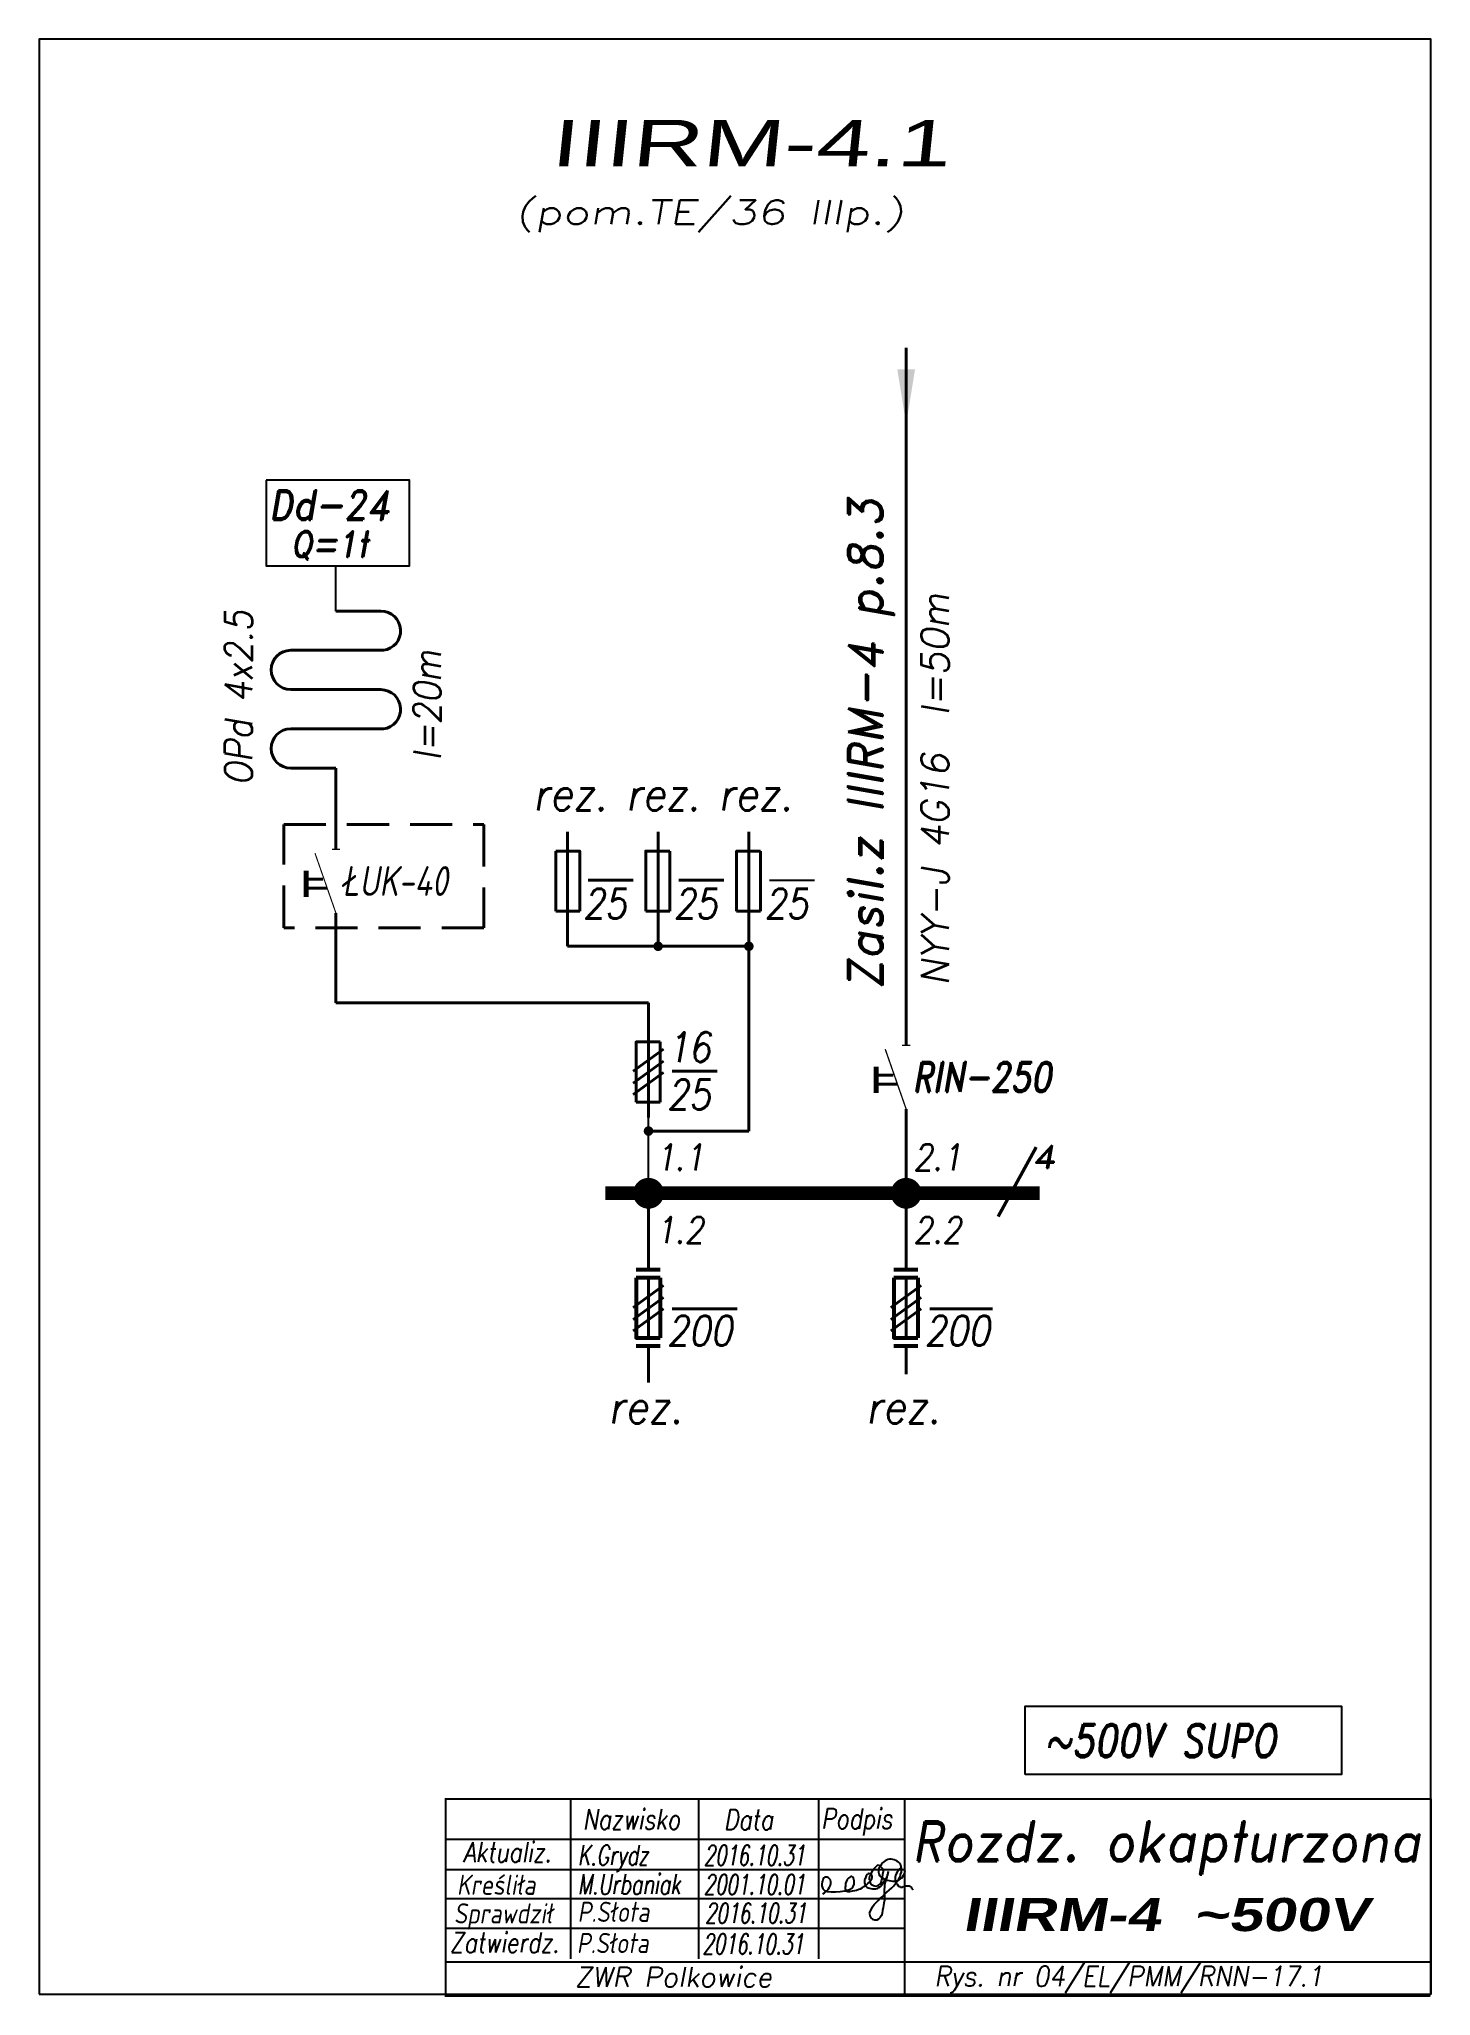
# Model space of a CAD drawing. Extents: x 0 to 210, y 0 to 295.
import ezdxf
from ezdxf.enums import TextEntityAlignment as Align

# ---------------------------------------------------------------- set-up
doc = ezdxf.new("R2010")
doc.units = 0
doc.header["$MEASUREMENT"] = 0
doc.linetypes.add('DASHED2', pattern=[9.525, 6.35, -3.175])
doc.layers.get('0').update_dxf_attribs({"linetype": 'CONTINUOUS'})
for name, color, linetype in [('KRESKOWA2', 7, 'DASHED2'), ('LINIA', 1, 'CONTINUOUS'), ('LINIE', 4, 'CONTINUOUS')]:
    doc.layers.add(name, color=color, linetype=linetype)
doc.styles.add('ROMAND', font='romand', dxfattribs={"width": 0.8, "oblique": 10, "height": 4})
doc.styles.add('ROMANS', font='romans', dxfattribs={"width": 0.8, "oblique": 10, "height": 3})
doc.styles.add('SANSSERIF', font='sas_____.pfb', dxfattribs={"width": 1.1, "oblique": 10, "height": 12})
doc.styles.add('styl3', font='arialbd.ttf', dxfattribs={"width": 0.8, "oblique": 10, "height": 3})

msp = doc.modelspace()

# ---------------------------------------------------------------- linework, layer by layer
at = {"color": 7, "lineweight": 40}
for p, q in [((130.83, 146.78), (130.83, 248.43)), ((44.78, 208.69), (51.57, 208.69)), ((37.99, 202.79), (51.94, 202.79)), ((37.99, 196.88), (51.57, 196.88)), ((37.99, 190.94), (51.94, 190.94)), ((37.99, 185.01), (44.78, 185.01)), ((37.99, 185.01), (37.99, 185.01)), ((37.99, 185.01), (37.99, 185.01)), ((44.78, 172.74), (44.78, 185.01)), ((79.71, 169.67), (79.71, 175.4)), ((93.4, 169.67), (93.4, 175.4)), ((107.09, 169.67), (107.09, 175.4)), ((77.96, 163.42), (77.96, 172.5)), ((95.15, 163.42), (95.15, 172.5)), ((108.84, 163.42), (108.84, 172.5)), ((40.13, 169.5), (40.13, 165.57)), ((40.25, 169.5), (40.25, 165.57)), ((40.42, 169.5), (40.42, 165.57)), ((79.71, 158.13), (79.71, 169.67)), ((93.4, 158.13), (93.4, 169.67)), ((107.09, 158.13), (107.09, 169.67)), ((40.21, 168.25), (42.83, 168.25)), ((43.45, 166.9), (40.21, 166.9)), ((82.83, 168.09), (89.61, 168.09)), ((96.52, 168.09), (103.3, 168.09)), ((44.78, 155.41), (44.78, 163.12)), ((79.71, 158.13), (107.09, 158.13)), ((107.09, 158.86), (107.09, 130.25)), ((44.78, 155.41), (44.78, 149.61)), ((91.95, 149.61), (44.78, 149.61)), ((91.95, 145.56), (91.95, 149.61)), ((130.83, 143.17), (130.83, 148.13)), ((91.95, 141.36), (91.95, 145.56)), ((89.62, 139.28), (94.2, 142.61)), ((93.7, 134.62), (93.7, 143.7)), ((89.62, 137.46), (94.2, 140.8)), ((89.62, 135.75), (94.2, 139.08)), ((91.95, 132.29), (91.95, 141.37)), ((95.51, 139.29), (102.29, 139.29)), ((126.17, 139.93), (126.17, 136)), ((126.3, 139.93), (126.3, 136)), ((126.47, 139.93), (126.47, 136)), ((126.26, 138.67), (128.87, 138.67)), ((129.49, 137.33), (126.26, 137.33)), ((91.95, 132.39), (91.95, 133.64)), ((130.83, 120.86), (130.83, 133.55)), ((105.64, 130.25), (91.95, 130.25)), ((105.64, 130.25), (107.09, 130.25)), ((144.73, 117.35), (150.44, 127.8)), ((91.95, 120.86), (91.95, 109.32)), ((130.83, 120.86), (130.83, 109.32)), ((89.62, 103.63), (94.2, 106.96)), ((91.95, 108.11), (91.95, 99.03)), ((128.5, 103.63), (133.08, 106.96)), ((130.83, 108.11), (130.83, 99.03)), ((89.62, 101.81), (94.2, 105.15)), ((89.62, 100.1), (94.2, 103.44)), ((95.51, 103.43), (105.33, 103.43)), ((128.5, 101.81), (133.08, 105.15)), ((128.5, 100.1), (133.08, 103.44)), ((134.39, 103.43), (143.84, 103.43)), ((91.95, 97.77), (91.95, 93.58)), ((130.83, 97.77), (130.83, 93.58)), ((91.95, 93.58), (91.95, 92.31))]:
    msp.add_line(p, q, dxfattribs=at)
at = {"color": 7}
for p, q in [((44.78, 208.69), (44.78, 215.52)), ((110.21, 168.09), (117, 168.09)), ((91.95, 120.86), (91.95, 132.39)), ((80.25, 5.36), (80.25, 29.46)), ((99.47, 29.46), (99.47, 5.36)), ((117.58, 29.46), (117.58, 5.37)), ((61.32, 23.43), (130.58, 23.43)), ((61.32, 18.85), (130.58, 18.85)), ((122.5, 17.77), (122.32, 17.67)), ((122.64, 17.77), (122.5, 17.77)), ((122.79, 17.67), (122.64, 17.77)), ((124.74, 17.74), (124.63, 17.45)), ((124.81, 17.88), (124.74, 17.74)), ((124.95, 18.09), (124.81, 17.88)), ((125.09, 18.2), (124.95, 18.09)), ((125.2, 18.23), (125.09, 18.2)), ((125.38, 18.2), (125.2, 18.23)), ((125.31, 17.6), (125.41, 17.96)), ((125.52, 18.09), (125.38, 18.2)), ((125.41, 17.96), (125.59, 18.28)), ((125.62, 17.98), (125.52, 18.09)), ((125.59, 18.28), (125.77, 18.63)), ((125.7, 17.84), (125.62, 17.98)), ((125.7, 17.63), (125.7, 17.84)), ((125.77, 18.63), (126.01, 18.99)), ((126.01, 18.99), (126.3, 19.31)), ((126.3, 19.31), (126.58, 19.59)), ((126.58, 19.58), (127.43, 18.85)), ((126.72, 19.01), (126.65, 18.66)), ((126.65, 18.66), (126.65, 18.45)), ((126.65, 18.45), (126.72, 18.13)), ((126.87, 19.26), (126.72, 19.01)), ((126.72, 18.13), (126.87, 17.88)), ((127.01, 19.47), (126.87, 19.26)), ((126.87, 17.88), (127.08, 17.67)), ((127.26, 18.06), (127.19, 17.71)), ((127.36, 18.53), (127.26, 18.06)), ((127.43, 18.85), (127.36, 18.53)), ((127.97, 17.98), (127.9, 17.67)), ((127.93, 17.67), (128, 17.88)), ((128.04, 18.23), (127.97, 17.98)), ((128, 17.88), (128.04, 18.02)), ((128.11, 18.45), (128.04, 18.23)), ((128.04, 18.02), (128.11, 18.23)), ((128.11, 18.52), (128.11, 18.45)), ((128.11, 18.23), (128.11, 18.52)), ((129.24, 17.95), (129.17, 17.67)), ((129.32, 18.2), (129.24, 17.95)), ((129.46, 18.45), (129.32, 18.2)), ((129.67, 18.66), (129.46, 18.45)), ((129.88, 18.91), (129.67, 18.66)), ((129.74, 17.45), (129.95, 17.84)), ((129.99, 19.01), (129.88, 18.91)), ((129.95, 17.84), (129.99, 18.09)), ((130.13, 19.01), (129.99, 19.65)), ((130.17, 19.12), (129.99, 19.01)), ((129.99, 18.09), (130.13, 18.41)), ((130.13, 18.41), (130.13, 19.01)), ((130.13, 17.52), (130.31, 17.77)), ((130.31, 17.77), (130.49, 18.02)), ((130.49, 18.02), (130.63, 18.34)), ((130.63, 18.69), (130.56, 18.91)), ((130.66, 18.55), (130.63, 18.69)), ((130.63, 18.34), (130.66, 18.55)), ((118.14, 16.99), (118.1, 16.64)), ((118.1, 16.64), (118.1, 16.39)), ((118.1, 16.39), (118.25, 15.94)), ((118.24, 17.2), (118.14, 16.99)), ((118.31, 17.42), (118.24, 17.2)), ((118.24, 15.93), (118.39, 15.75)), ((118.24, 15.15), (118.49, 15.29)), ((118.42, 17.56), (118.31, 17.42)), ((118.39, 15.75), (118.49, 15.68)), ((118.56, 17.67), (118.42, 17.56)), ((118.49, 15.68), (118.7, 15.61)), ((118.49, 15.29), (118.78, 15.5)), ((118.92, 17.67), (118.56, 17.67)), ((118.7, 15.61), (118.95, 15.5)), ((118.78, 15.5), (118.99, 15.71)), ((119.13, 17.56), (118.92, 17.67)), ((118.95, 15.5), (119.49, 15.47)), ((118.99, 15.71), (119.13, 15.93)), ((119.27, 17.42), (119.13, 17.56)), ((119.13, 15.93), (119.27, 16.18)), ((119.41, 17.27), (119.27, 17.42)), ((119.27, 16.18), (119.41, 16.49)), ((119.45, 16.99), (119.41, 17.27)), ((119.41, 16.49), (119.45, 16.74)), ((119.45, 16.74), (119.45, 16.99)), ((119.49, 15.47), (120.16, 15.47)), ((120.16, 15.47), (120.87, 15.5)), ((120.87, 15.5), (121.58, 15.61)), ((121.58, 15.61), (122.29, 15.82)), ((121.65, 16.32), (121.61, 16.18)), ((121.61, 16.18), (121.61, 15.93)), ((121.61, 15.93), (121.65, 15.75)), ((121.69, 16.71), (121.65, 16.32)), ((121.65, 15.75), (121.72, 15.61)), ((121.79, 16.99), (121.69, 16.71)), ((121.72, 15.61), (121.86, 15.57)), ((121.93, 17.31), (121.79, 16.99)), ((121.86, 15.57), (122.04, 15.5)), ((122.15, 17.52), (121.93, 17.31)), ((122.04, 15.5), (122.32, 15.5)), ((122.32, 17.67), (122.15, 17.52)), ((122.29, 15.82), (122.64, 16.03)), ((122.32, 15.5), (122.71, 15.61)), ((122.64, 16.03), (122.82, 16.28)), ((122.71, 15.61), (123.07, 15.68)), ((122.86, 17.52), (122.79, 17.67)), ((122.82, 16.28), (122.96, 16.6)), ((122.93, 17.31), (122.86, 17.52)), ((123, 17.1), (122.93, 17.31)), ((122.96, 16.6), (123, 16.85)), ((123, 16.85), (123, 17.1)), ((123.07, 15.68), (123.35, 15.71)), ((123.35, 15.71), (123.71, 15.86)), ((123.71, 15.86), (123.92, 15.93)), ((123.92, 15.93), (124.2, 16.07)), ((124.2, 16.07), (124.45, 16.28)), ((124.45, 16.28), (124.74, 16.42)), ((124.56, 17.27), (124.52, 16.99)), ((124.52, 16.99), (124.52, 16.81)), ((124.52, 16.81), (124.67, 16.39)), ((124.63, 17.45), (124.56, 17.27)), ((124.67, 16.39), (124.77, 16.28)), ((124.74, 16.42), (125.02, 16.71)), ((124.77, 16.28), (124.91, 16.18)), ((124.91, 16.18), (125.09, 16.07)), ((125.02, 16.71), (125.34, 16.99)), ((125.09, 16.07), (125.27, 16.03)), ((125.27, 17.25), (125.31, 17.6)), ((125.27, 16.03), (125.48, 15.96)), ((125.34, 16.99), (125.52, 17.2)), ((125.48, 15.96), (125.73, 15.93)), ((125.52, 17.2), (125.66, 17.42)), ((125.66, 17.42), (125.7, 17.63)), ((125.73, 15.93), (126.23, 15.93)), ((126.23, 15.93), (126.51, 15.96)), ((126.51, 15.96), (126.72, 16.14)), ((126.72, 16.14), (126.94, 16.28)), ((126.94, 16.28), (127.11, 16.49)), ((127.08, 17.67), (127.47, 17.42)), ((127.19, 17.71), (127.11, 17.21)), ((127.11, 16.49), (127.33, 16.74)), ((127.19, 14.72), (127.54, 15.11)), ((127.33, 16.74), (127.68, 17.27)), ((127.47, 17.42), (127.86, 17.2)), ((127.54, 16.18), (127.51, 15.82)), ((127.51, 15.82), (127.51, 15.36)), ((127.51, 15.36), (127.54, 15)), ((127.58, 16.49), (127.54, 16.18)), ((127.54, 15.11), (127.9, 15.39)), ((127.54, 15), (127.54, 14.22)), ((127.65, 16.85), (127.58, 16.49)), ((127.72, 17.1), (127.65, 16.85)), ((127.68, 17.27), (127.82, 17.45)), ((127.79, 17.31), (127.72, 17.1)), ((127.9, 17.67), (127.79, 17.31)), ((127.82, 17.45), (127.93, 17.67)), ((127.86, 17.2), (128.25, 17.17)), ((127.9, 15.39), (128.25, 15.71)), ((128.25, 17.17), (128.75, 17.06)), ((128.25, 15.71), (128.64, 16.07)), ((128.64, 16.07), (128.96, 16.39)), ((128.75, 17.06), (129.1, 17.06)), ((128.96, 16.39), (129.24, 16.74)), ((129.1, 17.06), (129.53, 17.17)), ((129.17, 17.67), (129.17, 17.2)), ((129.17, 17.2), (129.24, 16.96)), ((129.24, 16.74), (129.53, 17.1)), ((129.24, 16.96), (129.32, 16.74)), ((129.32, 16.74), (129.46, 16.6)), ((129.46, 16.6), (129.6, 16.39)), ((129.53, 17.1), (129.74, 17.45)), ((129.53, 17.17), (129.74, 17.2)), ((129.6, 16.39), (129.74, 16.28)), ((129.74, 17.2), (129.99, 17.42)), ((129.74, 16.28), (129.95, 16.25)), ((129.95, 16.25), (129.99, 16.18)), ((129.99, 17.42), (130.13, 17.52)), ((129.99, 16.18), (130.27, 16.18)), ((130.27, 16.18), (130.42, 16.28)), ((130.42, 16.28), (130.56, 16.28)), ((130.56, 16.28), (130.7, 16.32)), ((130.7, 16.32), (130.84, 16.39)), ((130.84, 16.39), (131.3, 16.39)), ((131.3, 16.39), (131.37, 16.32)), ((131.37, 16.32), (131.44, 16.28)), ((131.44, 16.28), (131.52, 16.28)), ((131.52, 16.28), (131.59, 16.18)), ((131.59, 16.18), (131.59, 16.14)), ((131.59, 16.14), (131.66, 16.07)), ((131.66, 16.07), (131.66, 15.96)), ((131.66, 15.96), (131.73, 15.93)), ((131.73, 15.93), (131.73, 15.86)), ((131.73, 15.86), (131.8, 15.86)), ((131.8, 15.86), (131.8, 15.75)), ((61.32, 14.47), (130.63, 14.47)), ((125.31, 12.17), (125.41, 12.52)), ((125.41, 12.52), (125.59, 12.84)), ((125.59, 12.84), (125.77, 13.19)), ((125.77, 13.19), (126.01, 13.55)), ((126.01, 13.55), (126.3, 13.87)), ((126.3, 13.87), (126.58, 14.15)), ((126.58, 14.15), (126.87, 14.44)), ((126.87, 14.44), (127.19, 14.72)), ((127.19, 12.27), (127.11, 11.78)), ((127.26, 12.63), (127.19, 12.27)), ((127.36, 13.09), (127.26, 12.63)), ((127.43, 13.41), (127.36, 13.09)), ((127.47, 13.76), (127.43, 13.41)), ((127.54, 14.22), (127.47, 13.76)), ((61.32, 9.98), (130.53, 9.98)), ((61.32, 4.89), (209.94, 4.89)), ((66.45, 0), (66.45, 0)), ((66.45, 0), (66.45, 0))]:
    msp.add_line(p, q, dxfattribs=at)
at = {"color": 7, "lineweight": 53}
for p, q in [((93.7, 108.11), (93.7, 99.03)), ((132.58, 108.11), (132.58, 99.03))]:
    msp.add_line(p, q, dxfattribs=at)
msp.add_lwpolyline([(0, 0), (210, 0), (210, 295), (0, 295)], close=True)
at = {"color": 7}
for points in [[(34.27, 228.48), (34.27, 215.52), (55.87, 215.52), (55.87, 228.48)], [(148.79, 33.15), (148.79, 43.48), (196.53, 43.48), (196.53, 33.15)]]:
    msp.add_lwpolyline(points, close=True, dxfattribs=at)
at = {"color": 7, "lineweight": 40}
for points, const_width in [([(44.79, 163.12), (41.62, 172.18)], 0.169), ([(44.17, 172.74), (45.4, 172.74)], 0.192), ([(130.83, 133.55), (127.67, 142.6)], 0.2), ([(130.22, 143.17), (131.44, 143.17)], 0.2)]:
    msp.add_lwpolyline(points, dxfattribs=dict(at, const_width=const_width))
for points in [[(81.57, 163.42), (81.57, 172.5), (77.96, 172.5)], [(91.54, 163.42), (91.54, 172.5), (95.15, 172.5)], [(105.23, 163.42), (105.23, 172.5), (108.84, 172.5)], [(77.96, 163.42), (81.57, 163.42)], [(95.15, 163.42), (91.54, 163.42)], [(108.84, 163.42), (105.23, 163.42)], [(90.08, 134.62), (90.08, 143.7), (93.7, 143.7)], [(93.7, 134.62), (90.08, 134.62)]]:
    msp.add_lwpolyline(points, dxfattribs=at)
at = {"color": 7, "lineweight": 40, "const_width": 0.695}
for points in [[(93.03, 158.13, 1), (93.77, 158.13, 1)], [(106.72, 158.13, 1), (107.46, 158.13, 1)], [(91.58, 130.25, 1), (92.32, 130.25, 1)]]:
    msp.add_lwpolyline(points, format="xyb", close=True, dxfattribs=at)
at = {"color": 7, "const_width": 2.07}
msp.add_lwpolyline([(85.45, 120.86), (150.97, 120.86)], dxfattribs=at)
at = {"color": 7, "const_width": 2.09}
for points in [[(90.67, 120.86, 1), (93.23, 120.86, 1)], [(129.55, 120.86, 1), (132.11, 120.86, 1)]]:
    msp.add_lwpolyline(points, format="xyb", close=True, dxfattribs=at)
at = {"color": 7, "lineweight": 53}
for points in [[(93.7, 109.32), (90.08, 109.32)], [(132.58, 109.32), (128.96, 109.32)], [(90.08, 108.11), (90.08, 99.03), (93.7, 99.03)], [(93.7, 108.11), (90.08, 108.11)], [(128.96, 108.11), (128.96, 99.03), (132.58, 99.03)], [(132.58, 108.11), (128.96, 108.11)], [(93.7, 97.77), (90.08, 97.77)], [(132.58, 97.77), (128.96, 97.77)]]:
    msp.add_lwpolyline(points, dxfattribs=at)
at = {"color": 7, "lineweight": 40}
for centre, start, end in [((51.57, 205.73), 277.2057, 90), ((37.99, 199.82), 90, 270), ((51.57, 193.88), 277.2057, 90), ((37.99, 187.98), 90, 270)]:
    msp.add_arc(centre, 2.97, start, end, dxfattribs=at)
at = {"color": 7}
msp.add_solid([(129.49, 245.2), (130.83, 236.91), (132.17, 245.2)], dxfattribs=at)
at = {"layer": 'KRESKOWA2', "color": 7, "lineweight": 40}
msp.add_lwpolyline([(36.92, 160.93), (36.92, 176.5), (67.09, 176.5), (67.09, 160.93)], close=True, dxfattribs=at)
at = {"layer": 'LINIA', "color": 7, "linetype": 'ByBlock'}
for centre, radius, start, end in [((128.51, 18.7), 1.69, 23.0958, 153.5871), ((126.22, 17.25), 0.914, 184.0359, 358.7556), ((126.2, 12.11), 0.899, 177.1056, 348.6589)]:
    msp.add_arc(centre, radius, start, end, dxfattribs=at)
at = {"layer": 'LINIE', "color": 7}
for p, q in [((61.21, 29.49), (209.88, 29.49)), ((61.32, 29.49), (61.32, 0)), ((130.58, 29.46), (130.58, -0.03)), ((210, 29.49), (210, 0)), ((66.44, 0), (66.44, 0)), ((61.21, -0.23), (209.88, -0.23))]:
    msp.add_line(p, q, dxfattribs=at)

# ---------------------------------------------------------------- texts
at = {"color": 7}
for s, height, style, oblique, width, p in [('IIIRM-4.1', 7, 'SANSSERIF', 6, 1.5, (77.11, 275.82)), ('(pom.TE/36 IIIp.)', 3.6, 'ROMANS', 10, 1.4, (71.84, 267.08)), ('Dd-24', 4.435, 'ROMAND', 10, 0.9, (34.66, 222.47)), ('Q=1t', 3.888, 'ROMAND', 10, 0.9, (37.95, 216.87)), ('RIN-250', 4.493, 'ROMAND', 10, 0.8, (131.76, 136.16)), ('2.1', 3.974, 'ROMANS', 10, 0.85, (131.92, 124.32)), ('4', 3.49, 'ROMAND', 10, 1.2, (149.72, 124.65)), ('1.2', 3.974, 'ROMANS', 10, 0.85, (93.04, 113.31)), ('2.2', 3.974, 'ROMANS', 10, 0.85, (131.92, 113.31)), ('200', 4.493, 'ROMANS', 10, 0.85, (94.77, 97.87)), ('rez.', 5.011, 'ROMANS', 10, 0.9, (85.88, 86.14)), ('rez.', 5.011, 'ROMANS', 10, 0.9, (124.76, 86.14)), ('~500V SUPO', 5, 'ROMAND', 10, 0.8, (151.67, 35.78)), ('Nazwisko', 3.04, 'ROMANS', 10, 0.8, (82.01, 24.88)), ('Data', 3.04, 'ROMANS', 10, 0.8, (103.32, 24.83)), ('Podpis', 3.04, 'ROMANS', 10, 0.8, (117.98, 24.98)), ('Aktualiz.', 3.04, 'ROMANS', 10, 0.8, (63.95, 19.94)), ('K.Grydz', 3.04, 'ROMANS', 10, 0.7, (81.26, 19.47)), ('2016.10.31', 3.04, 'ROMANS', 10, 0.65, (100.31, 19.44)), ('Kreśliła', 3.04, 'ROMANS', 10, 0.8, (63.04, 15.01)), ('M.Urbaniak', 3.04, 'ROMANS', 10, 0.7, (81.26, 15.09)), ('2001.10.01', 3.04, 'ROMANS', 10, 0.65, (100.31, 15.05)), ('Sprawdził', 3.04, 'ROMANS', 10, 0.8, (62.59, 10.69)), ('P.Słota', 3.04, 'ROMANS', 10, 0.8, (81.25, 10.93)), ('2016.10.31', 3.04, 'ROMANS', 10, 0.65, (100.5, 10.73)), ('IIIRM-4  ~500V', 5, 'styl3', 10, 1.3, (139.33, 9.54)), ('Zatwierdz.', 3.04, 'ROMANS', 10, 0.8, (61.98, 6.29)), ('P.Słota', 3.04, 'ROMANS', 10, 0.8, (81.13, 6.22)), ('2016.10.31', 3.04, 'ROMANS', 10, 0.65, (100.11, 6.07)), (' Rys. nr 04/EL/PMM/RNN-17.1', 3.04, 'ROMANS', 10, 0.9, (133.19, 1.21))]:
    msp.add_text(s, height=height, dxfattribs=dict(at, style=style, oblique=oblique, width=width)).set_placement(p)
at = {"color": 7, "oblique": 10}
for s, height, style, p in [('Zasil.z IIIRM-4 p.8.3  ', 5.184, 'ROMAND', (127.25, 151.56)), ('NYY-J 4G16  l=50m', 4.1472, 'ROMANS', (137.25, 152.22))]:
    msp.add_text(s, height=height, rotation=90, dxfattribs=dict(at, style=style)).set_placement(p)
at = {"color": 7, "lineweight": 40, "style": 'ROMANS', "oblique": 10, "width": 0.9}
for s, height, p in [('OPd 4x2.5  ', 4.1472, (32.17, 182.39)), ('l=20m  ', 4.147, (60.63, 186.17))]:
    msp.add_text(s, height=height, rotation=90, dxfattribs=at).set_placement(p)
at = {"color": 7, "lineweight": 40, "oblique": 10}
for s, height, style, width, p in [('rez.', 5.011, 'ROMANS', 0.9, (74.51, 178.61)), ('rez.', 5.011, 'ROMANS', 0.9, (88.5, 178.61)), ('rez.', 5.011, 'ROMANS', 0.9, (102.48, 178.61)), ('ŁUK-40', 4.493, 'ROMAND', 0.75, (45.72, 165.73)), ('25', 4.493, 'ROMANS', 0.85, (82.09, 162.32)), ('25', 4.493, 'ROMANS', 0.85, (95.78, 162.32)), ('25', 4.493, 'ROMANS', 0.85, (109.48, 162.32)), ('16', 4.493, 'ROMANS', 0.85, (94.77, 140.66)), ('25', 4.493, 'ROMANS', 0.85, (94.77, 133.52)), ('1.1', 3.974, 'ROMANS', 0.85, (93.04, 124.32)), ('200', 4.493, 'ROMANS', 0.85, (133.65, 97.87))]:
    msp.add_text(s, height=height, dxfattribs=dict(at, style=style, width=width)).set_placement(p)
at = {"color": 7, "style": 'ROMAND', "oblique": 10, "width": 0.833187}
msp.add_text('Rozdz. okapturzona', height=6, dxfattribs=at).set_placement((131.61, 20.08), (208.5, 20.08), align=Align.FIT)
at = {"color": 7, "style": 'ROMANS', "oblique": 10}
msp.add_text('ZWR Polkowice', height=3, dxfattribs=at).set_placement((80.86, 1.11))

doc.saveas('drawing.dxf')
